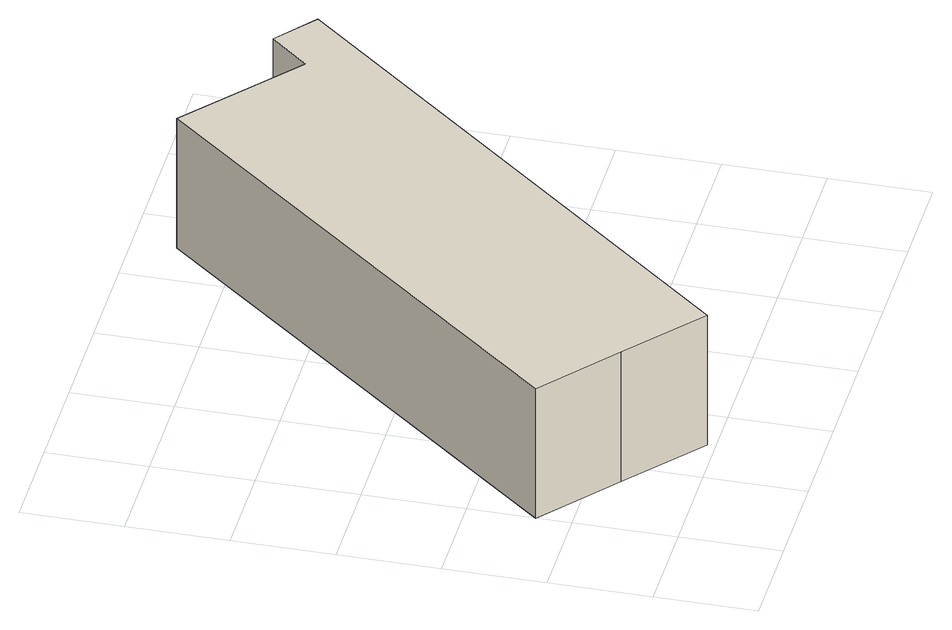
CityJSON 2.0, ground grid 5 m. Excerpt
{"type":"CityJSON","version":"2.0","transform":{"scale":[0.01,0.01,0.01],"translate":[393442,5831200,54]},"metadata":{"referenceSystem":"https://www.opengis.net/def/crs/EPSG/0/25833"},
"CityObjects":{
"building1":{"type":"Building","attributes":{"Gemeindeschluessel":"11000003","BezugspunktDach":"2200","function":"31001_2000","measuredHeight":7.68,"storeysAboveGround":1},"address":[{"country":"Germany","locality":"Berlin","thoroughfareNumber":"10 (20)","thoroughfareName":"Schönerlinder Straße"}],"geometry":[{"type":"Solid","lod":"1","boundaries":[[[[0,1,2,3,4,5,6,7]],[[8,9,10,11,12,13,14,15]],[[8,15,7,6]],[[9,8,6,5]],[[10,9,5,4]],[[11,10,4,3]],[[12,11,3,2]],[[13,12,2,1]],[[14,13,1,0]],[[15,14,0,7]]]]}]}
},
"vertices":[
[384,358,790],[766,41,790],[2703,2340,790],[2500,2505,790],[2333,2313,790],[2151,2465,790],[1765,2788,790],[2,674,790],[1765,2788,68],[2151,2465,68],[2333,2313,68],[2500,2505,68],[2703,2340,68],[766,41,68],[384,358,68],[2,674,68]
]}
